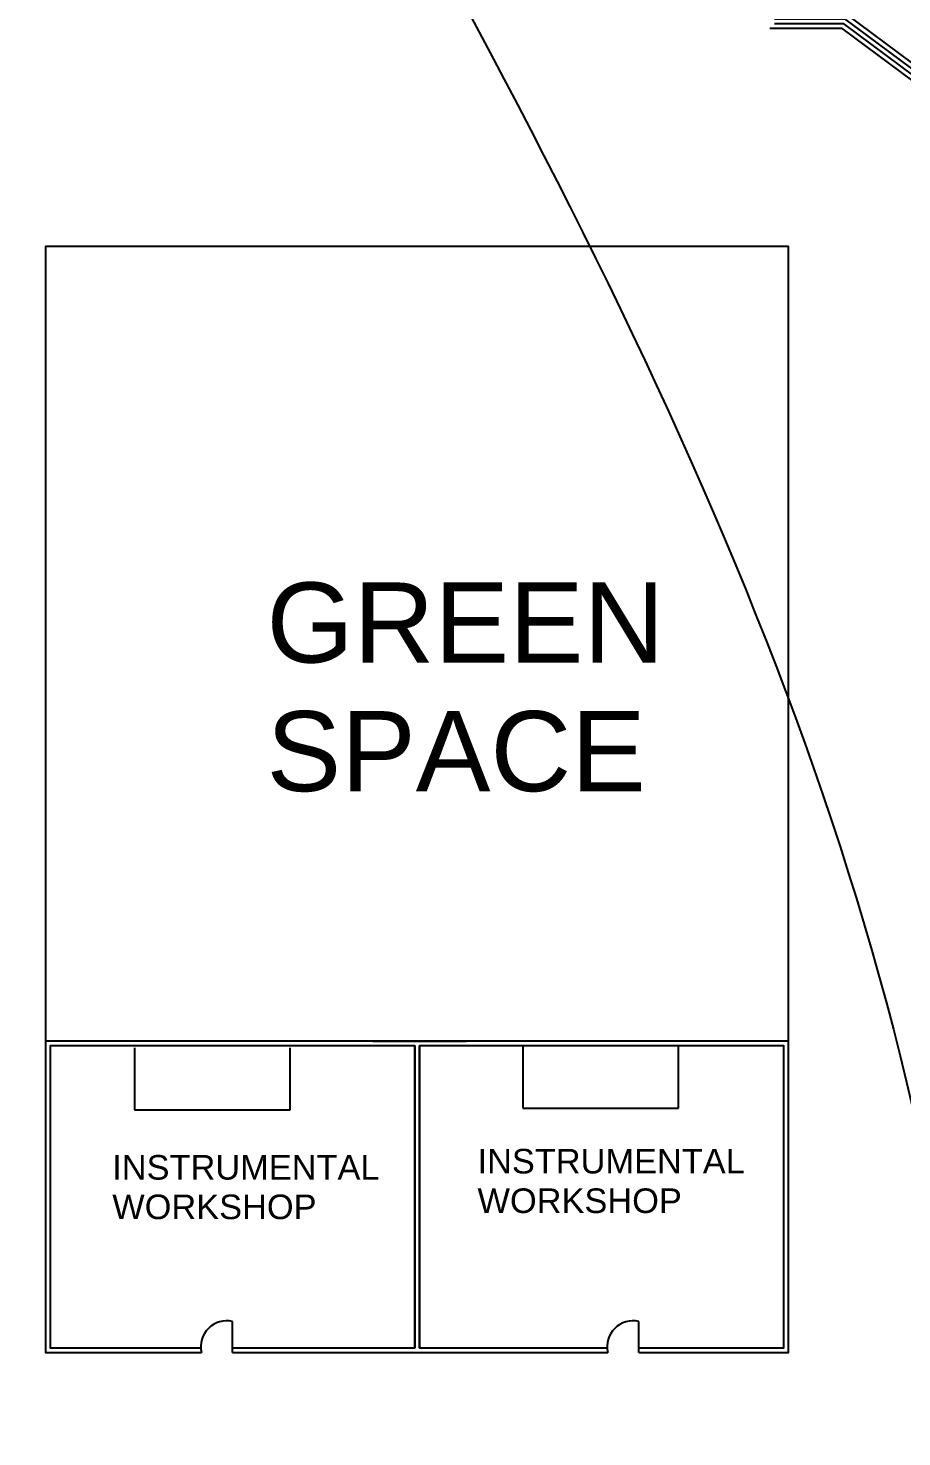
# Model space of a CAD drawing. Header units: millimetres. Extents: x 586 to 1010, y 369 to 668.
# Drawn here: x 719.96 to 748, y 486.87 to 532.1 of the extents above; entities that cross this region are included whole.
import ezdxf

# ---------------------------------------------------------------- set-up
doc = ezdxf.new("R2010")
doc.units = ezdxf.units.MM
doc.styles.get("Standard").update_dxf_attribs({"font": 'arial.ttf'})

msp = doc.modelspace()

# ---------------------------------------------------------------- linework, layer by layer
at = {"lineweight": 25}
for p, q in [((720.514, 525.101), (744.364, 525.101)), ((720.514, 525.101), (720.514, 520.561)), ((744.364, 489.574), (744.364, 525.101)), ((720.514, 520.561), (720.514, 489.574)), ((731.014, 499.574), (734.014, 499.574)), ((732.364, 489.724), (732.364, 494.317)), ((732.514, 489.724), (732.514, 494.317)), ((732.514, 489.724), (732.514, 494.317)), ((726.514, 489.574), (726.514, 490.574)), ((739.557, 489.574), (739.557, 490.574))]:
    msp.add_line(p, q, dxfattribs=at)
for p, q in [((735.835, 499.424), (735.835, 497.424)), ((740.835, 497.424), (740.835, 499.424)), ((723.366, 499.362), (723.366, 497.362)), ((728.366, 497.362), (728.366, 499.362)), ((723.366, 497.362), (728.366, 497.362)), ((735.835, 497.424), (740.835, 497.424))]:
    msp.add_line(p, q)
for points in [[(743.913, 532.55), (746.21, 532.55), (749.177, 530.347), (749.177, 528.112)], [(743.763, 532.1), (746.062, 532.1), (748.727, 530.12), (748.727, 528.112)], [(743.913, 532.4), (746.161, 532.4), (749.027, 530.271), (749.027, 528.112)], [(743.913, 532.25), (746.111, 532.25), (748.877, 530.196), (748.877, 528.112)], [(732.514, 499.574), (720.514, 499.574), (720.514, 489.574), (725.514, 489.574)], [(726.514, 489.724), (732.364, 489.724), (732.364, 499.424), (720.664, 499.424), (720.664, 489.724), (725.495, 489.724)], [(739.557, 489.574), (744.364, 489.574), (744.364, 499.574), (732.364, 499.574)], [(732.364, 499.424), (732.364, 489.724)], [(732.514, 489.724), (732.514, 499.424)], [(739.557, 489.724), (744.214, 489.724), (744.214, 499.424), (732.514, 499.424), (732.514, 489.724), (738.538, 489.724)], [(726.514, 489.574), (732.514, 489.574)], [(732.364, 489.574), (738.557, 489.574)]]:
    msp.add_lwpolyline(points, dxfattribs=at)
for centre in [(726.333, 489.755), (739.376, 489.755)]:
    msp.add_arc(centre, 0.838, 77.4951, 192.5049, dxfattribs=at)
at = {"color": 254, "lineweight": 25}
for points in [[(671.712, 620.709), (706.735, 621.773), (754.26, 613.83), (814.661, 600.148), (855.757, 598.01), (895.067, 567.065), (920.01, 542.018), (952.008, 521.248), (977.223, 504.653), (979.635, 479.234), (986.344, 463.855), (988.798, 462.385)], [(654.944, 595.472), (670.267, 587.317), (714.302, 595.165), (787.089, 595.165), (819.394, 580.944), (821.03, 562.85), (813.491, 552.788), (808.734, 539.671), (796.407, 534.706), (791.022, 527.249), (791.022, 507.547), (797.301, 476.527), (814.975, 463.89), (836.148, 474.682), (874.022, 478.588), (885.729, 462.733), (863.004, 436.079), (845.789, 420.685), (845.104, 408.675)], [(639.207, 583.438), (644.727, 575.638), (657.796, 553.44), (668.404, 543.929), (682.518, 548.731), (692.984, 555.478), (711.934, 556.583), (734.346, 532.133), (750.593, 477.748), (754.137, 444.164), (776.466, 425.447), (782.617, 412.235)]]:
    msp.add_spline(points, degree=3, dxfattribs=at)

# ---------------------------------------------------------------- texts
at = {"lineweight": 25}
for s, height, p in [('GREEN ', 2.5714, (727.606, 511.729)), ('SPACE', 2.5714, (727.606, 507.598)), ('INSTRUMENTAL', 0.78968, (722.654, 495.125)), ('INSTRUMENTAL', 0.78968, (734.379, 495.322)), ('WORKSHOP', 0.7897, (722.654, 493.856)), ('WORKSHOP', 0.7897, (734.379, 494.053))]:
    msp.add_text(s, height=height, dxfattribs=at).set_placement(p)

doc.saveas('drawing.dxf')
